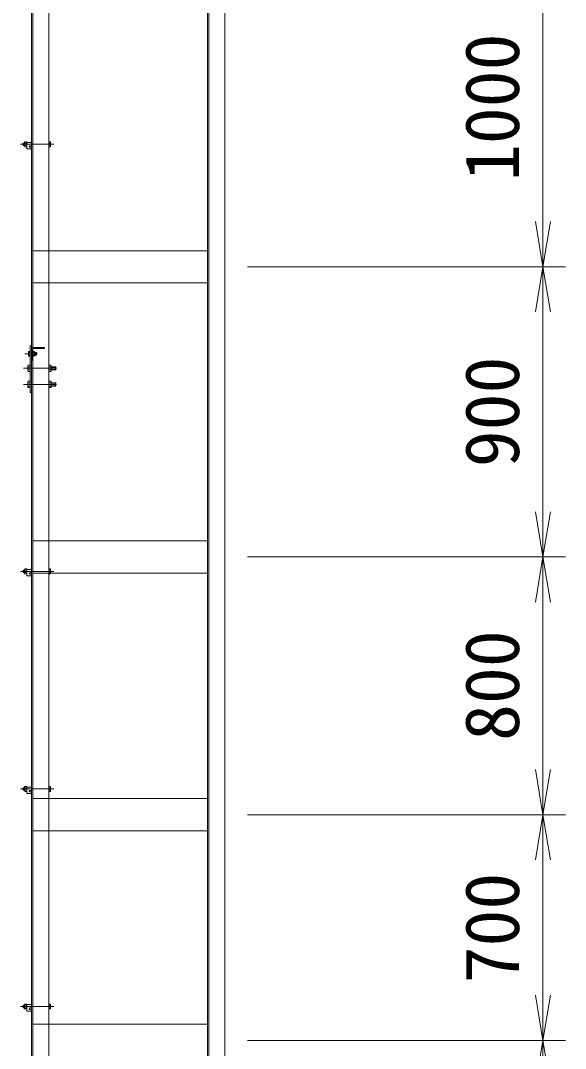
# Model space of a CAD drawing. Units: millimetres, scale not verified. Extents: x -14700 to 14700, y -10395 to 10395.
# Drawn here: x -2561 to -869, y -4036 to -847 of the extents above; entities that cross this region are included whole.
import ezdxf
from ezdxf.enums import TextEntityAlignment as Align

# ---------------------------------------------------------------- set-up
doc = ezdxf.new("R2010")
doc.units = ezdxf.units.MM
doc.header["$LTSCALE"] = 70
doc.linetypes.add('DASHED', pattern=[7.5, 6, -1.5])
doc.linetypes.add('USER1', pattern=[50.8, 31.75, -6.35, 6.35, -6.35])
for name, color, linetype, lineweight in [('0-1_D-STR1', 1, 'Continuous', 18), ('0-2_D-BMK', 2, 'USER1', 13), ('0-3_D-STR3', 3, 'Continuous', 13), ('0-8_D-STR-DIM', 7, 'Continuous', 9), ('0-9_0', 7, 'Continuous', 9)]:
    doc.layers.add(name, color=color, linetype=linetype, lineweight=lineweight)
doc.styles.add('ＭＳ ゴシック', font='')
doc.styles.get('ＭＳ ゴシック').set_extended_font_data('MS Gothic')

# ---------------------------------------------------------------- blocks, each defined once
blk = doc.blocks.new('_Open')
at = {"layer": '0-9_0'}
blk.add_line((-70, 11.67), (0, 0), dxfattribs=at)
blk.add_lwpolyline([(-70, -11.67), (0, 0), (-70, 0)], dxfattribs=at)

msp = doc.modelspace()

# ---------------------------------------------------------------- linework, layer by layer
at = {"layer": '0-1_D-STR1'}
for p, q in [((-2526.67, -6511.3), (-2526.67, 3438.7)), ((-2522.67, -6511.3), (-2522.67, 3438.7)), ((-1926.67, -6511.3), (-1926.67, 2942.07)), ((-1976.67, -6511.3), (-1976.67, 2921.36)), ((-2472.67, -1561.3), (-2472.67, -661.3)), ((-1980.67, -1561.3), (-2522.67, -1561.3)), ((-2522.67, -1661.3), (-1980.67, -1661.3)), ((-2472.67, -2461.3), (-2472.67, -1661.3)), ((-2526.67, -1901.3), (-2526.67, -1866.3)), ((-2523.67, -1899.3), (-2523.67, -1868.8)), ((-2521.67, -1861.3), (-2486.67, -1861.3)), ((-2519.17, -1864.3), (-2488.67, -1864.3)), ((-2486.67, -1862.3), (-2486.67, -1861.3)), ((-2525.67, -1901.3), (-2526.67, -1901.3)), ((-1980.67, -2461.3), (-2522.67, -2461.3)), ((-2522.67, -2561.3), (-1980.67, -2561.3)), ((-2472.67, -3261.3), (-2472.67, -2561.3)), ((-1980.67, -3261.3), (-2522.67, -3261.3)), ((-2522.67, -3361.3), (-1980.67, -3361.3)), ((-2472.67, -3961.3), (-2472.67, -3361.3)), ((-1980.67, -3961.3), (-2522.67, -3961.3))]:
    msp.add_line(p, q, dxfattribs=at)
at = {"layer": '0-1_D-STR1', "linetype": 'DASHED'}
for p, q in [((-2472.67, -1561.3), (-2472.67, -1661.3)), ((-2472.67, -2461.3), (-2472.67, -2561.3)), ((-2472.67, -3261.3), (-2472.67, -3361.3)), ((-2472.67, -3961.3), (-2472.67, -4061.3))]:
    msp.add_line(p, q, dxfattribs=at)
at = {"layer": '0-1_D-STR1'}
msp.add_lwpolyline([(-1926.67, -6511.3), (-1980.67, -6511.3), (-1980.67, 2919.7)], dxfattribs=at)
for centre, radius, start, end in [((-2521.67, -1866.3), 5, 90, 180), ((-2519.17, -1868.8), 4.5, 90, 180), ((-2488.67, -1862.3), 2, 270, 0), ((-2525.67, -1899.3), 2, 270, 0)]:
    msp.add_arc(centre, radius, start, end, dxfattribs=at)
at = {"layer": '0-2_D-BMK'}
for p, q in [((-2560.67, -1231.3), (-2457.67, -1231.3)), ((-2547.86, -1881.3), (-2508.48, -1881.3)), ((-2551.57, -1926.3), (-2448.58, -1926.3)), ((-2551.57, -1976.3), (-2448.58, -1976.3)), ((-2560.67, -2556.3), (-2457.67, -2556.3)), ((-2560.67, -3231.3), (-2457.67, -3231.3)), ((-2560.67, -3906.3), (-2457.67, -3906.3))]:
    msp.add_line(p, q, dxfattribs=at)
at = {"layer": '0-3_D-STR3'}
for p, q in [((-2551.47, -1227.3), (-2552.67, -1228.5)), ((-2552.67, -1228.5), (-2552.67, -1234.1)), ((-2551.47, -1235.3), (-2552.67, -1234.1)), ((-2551.47, -1227.3), (-2551.47, -1235.3)), ((-2548.17, -1227.3), (-2551.47, -1227.3)), ((-2548.17, -1235.3), (-2551.47, -1235.3)), ((-2547.45, -1223.79), (-2548.17, -1225.05)), ((-2548.17, -1237.55), (-2548.17, -1225.05)), ((-2547.45, -1238.8), (-2548.17, -1237.55)), ((-2541.67, -1223.79), (-2547.45, -1223.79)), ((-2541.67, -1227.55), (-2547.45, -1227.55)), ((-2541.67, -1235.05), (-2547.45, -1235.05)), ((-2541.67, -1238.8), (-2547.45, -1238.8)), ((-2541.67, -1238.8), (-2541.67, -1223.79)), ((-2541.67, -1225.3), (-2526.67, -1225.3)), ((-2541.67, -1225.3), (-2541.67, -1245.3)), ((-2531.42, -1235.8), (-2526.67, -1235.8)), ((-2531.42, -1240.3), (-2526.67, -1240.3)), ((-2526.67, -1240.3), (-2526.67, -1245.3)), ((-2472.67, -1223.79), (-2468.07, -1223.79)), ((-2472.67, -1223.79), (-2472.67, -1238.8)), ((-2472.67, -1227.55), (-2468.07, -1227.55)), ((-2472.67, -1235.05), (-2468.07, -1235.05)), ((-2472.67, -1238.8), (-2468.07, -1238.8)), ((-2467.37, -1225), (-2468.07, -1223.79)), ((-2467.37, -1237.6), (-2468.07, -1238.8)), ((-2467.37, -1225), (-2467.37, -1237.6)), ((-2541.67, -1245.3), (-2526.67, -1245.3)), ((-2536.47, -1875), (-2535.78, -1873.79)), ((-2536.47, -1875), (-2536.47, -1887.6)), ((-2531.17, -1873.79), (-2535.78, -1873.79)), ((-2531.17, -1877.55), (-2535.78, -1877.55)), ((-2531.17, -2001.3), (-2531.17, -1856.3)), ((-2531.17, -1856.3), (-2526.67, -1856.3)), ((-2531.17, -1873.79), (-2531.17, -1888.8)), ((-2523.67, -1873.79), (-2517.9, -1873.79)), ((-2523.67, -1888.8), (-2523.67, -1873.79)), ((-2523.67, -1877.55), (-2517.9, -1877.55)), ((-2517.9, -1873.79), (-2517.17, -1875.05)), ((-2517.17, -1887.55), (-2517.17, -1875.05)), ((-2517.17, -1877.3), (-2512.37, -1877.3)), ((-2517.17, -1878.05), (-2511.62, -1878.05)), ((-2512.37, -1877.3), (-2511.17, -1878.5)), ((-2512.37, -1877.3), (-2512.37, -1885.3)), ((-2511.17, -1878.5), (-2511.17, -1884.1)), ((-2536.47, -1887.6), (-2535.78, -1888.8)), ((-2531.17, -1885.05), (-2535.78, -1885.05)), ((-2531.17, -1888.8), (-2535.78, -1888.8)), ((-2523.67, -1885.05), (-2517.9, -1885.05)), ((-2523.67, -1888.8), (-2517.9, -1888.8)), ((-2517.9, -1888.8), (-2517.17, -1887.55)), ((-2517.17, -1884.55), (-2511.62, -1884.55)), ((-2517.17, -1885.3), (-2512.37, -1885.3)), ((-2512.37, -1885.3), (-2511.17, -1884.1)), ((-2538.17, -1918.05), (-2537.27, -1916.48)), ((-2538.17, -1918.05), (-2538.17, -1934.55)), ((-2538.17, -1934.55), (-2537.27, -1936.11)), ((-2537.27, -1916.48), (-2531.17, -1916.48)), ((-2537.27, -1921.39), (-2531.17, -1921.39)), ((-2537.27, -1931.21), (-2531.17, -1931.21)), ((-2537.27, -1936.11), (-2531.17, -1936.11)), ((-2531.17, -1916.48), (-2531.17, -1936.11)), ((-2538.17, -1968.05), (-2537.27, -1966.48)), ((-2538.17, -1968.05), (-2538.17, -1984.55)), ((-2537.27, -1966.48), (-2531.17, -1966.48)), ((-2537.27, -1971.39), (-2531.17, -1971.39)), ((-2531.17, -1966.48), (-2531.17, -1986.11)), ((-2538.17, -1984.55), (-2537.27, -1986.11)), ((-2537.27, -1981.21), (-2531.17, -1981.21)), ((-2537.27, -1986.11), (-2531.17, -1986.11)), ((-2531.17, -2001.3), (-2526.67, -2001.3)), ((-2547.45, -2548.79), (-2548.17, -2550.05)), ((-2548.17, -2562.55), (-2548.17, -2550.05)), ((-2541.67, -2548.79), (-2547.45, -2548.79)), ((-2541.67, -2563.8), (-2541.67, -2548.79)), ((-2541.67, -2550.3), (-2526.67, -2550.3)), ((-2541.67, -2550.3), (-2541.67, -2570.3)), ((-2472.67, -2548.79), (-2468.07, -2548.79)), ((-2472.67, -2548.79), (-2472.67, -2563.8)), ((-2467.37, -2550), (-2468.07, -2548.79)), ((-2467.37, -2550), (-2467.37, -2562.6)), ((-2551.47, -2552.3), (-2552.67, -2553.5)), ((-2552.67, -2553.5), (-2552.67, -2559.1)), ((-2551.47, -2560.3), (-2552.67, -2559.1)), ((-2551.47, -2552.3), (-2551.47, -2560.3)), ((-2548.17, -2552.3), (-2551.47, -2552.3)), ((-2548.17, -2560.3), (-2551.47, -2560.3)), ((-2547.45, -2563.8), (-2548.17, -2562.55)), ((-2541.67, -2552.55), (-2547.45, -2552.55)), ((-2541.67, -2560.05), (-2547.45, -2560.05)), ((-2541.67, -2563.8), (-2547.45, -2563.8)), ((-2541.67, -2570.3), (-2526.67, -2570.3)), ((-2531.42, -2560.8), (-2526.67, -2560.8)), ((-2531.42, -2565.3), (-2526.67, -2565.3)), ((-2526.67, -2565.3), (-2526.67, -2570.3)), ((-2472.67, -2552.55), (-2468.07, -2552.55)), ((-2472.67, -2560.05), (-2468.07, -2560.05)), ((-2472.67, -2563.8), (-2468.07, -2563.8)), ((-2467.37, -2562.6), (-2468.07, -2563.8)), ((-2551.47, -3227.3), (-2552.67, -3228.5)), ((-2552.67, -3228.5), (-2552.67, -3234.1)), ((-2551.47, -3235.3), (-2552.67, -3234.1)), ((-2551.47, -3227.3), (-2551.47, -3235.3)), ((-2548.17, -3227.3), (-2551.47, -3227.3)), ((-2548.17, -3235.3), (-2551.47, -3235.3)), ((-2547.45, -3223.79), (-2548.17, -3225.05)), ((-2548.17, -3237.55), (-2548.17, -3225.05)), ((-2547.45, -3238.8), (-2548.17, -3237.55)), ((-2541.67, -3223.79), (-2547.45, -3223.79)), ((-2541.67, -3227.55), (-2547.45, -3227.55)), ((-2541.67, -3235.05), (-2547.45, -3235.05)), ((-2541.67, -3238.8), (-2547.45, -3238.8)), ((-2541.67, -3238.8), (-2541.67, -3223.79)), ((-2541.67, -3225.3), (-2526.67, -3225.3)), ((-2541.67, -3225.3), (-2541.67, -3245.3)), ((-2541.67, -3245.3), (-2526.67, -3245.3)), ((-2531.42, -3235.8), (-2526.67, -3235.8)), ((-2531.42, -3240.3), (-2526.67, -3240.3)), ((-2526.67, -3240.3), (-2526.67, -3245.3)), ((-2472.67, -3223.79), (-2468.07, -3223.79)), ((-2472.67, -3223.79), (-2472.67, -3238.8)), ((-2472.67, -3227.55), (-2468.07, -3227.55)), ((-2472.67, -3235.05), (-2468.07, -3235.05)), ((-2472.67, -3238.8), (-2468.07, -3238.8)), ((-2467.37, -3225), (-2468.07, -3223.79)), ((-2467.37, -3237.6), (-2468.07, -3238.8)), ((-2467.37, -3225), (-2467.37, -3237.6)), ((-2551.47, -3902.3), (-2552.67, -3903.5)), ((-2552.67, -3903.5), (-2552.67, -3909.1)), ((-2551.47, -3910.3), (-2552.67, -3909.1)), ((-2551.47, -3902.3), (-2551.47, -3910.3)), ((-2548.17, -3902.3), (-2551.47, -3902.3)), ((-2548.17, -3910.3), (-2551.47, -3910.3)), ((-2547.45, -3898.79), (-2548.17, -3900.05)), ((-2548.17, -3912.55), (-2548.17, -3900.05)), ((-2547.45, -3913.8), (-2548.17, -3912.55)), ((-2541.67, -3898.79), (-2547.45, -3898.79)), ((-2541.67, -3902.55), (-2547.45, -3902.55)), ((-2541.67, -3910.05), (-2547.45, -3910.05)), ((-2541.67, -3913.8), (-2547.45, -3913.8)), ((-2541.67, -3913.8), (-2541.67, -3898.79)), ((-2541.67, -3900.3), (-2526.67, -3900.3)), ((-2541.67, -3900.3), (-2541.67, -3920.3)), ((-2541.67, -3920.3), (-2526.67, -3920.3)), ((-2531.42, -3910.8), (-2526.67, -3910.8)), ((-2531.42, -3915.3), (-2526.67, -3915.3)), ((-2526.67, -3915.3), (-2526.67, -3920.3)), ((-2472.67, -3898.79), (-2468.07, -3898.79)), ((-2472.67, -3898.79), (-2472.67, -3913.8)), ((-2472.67, -3902.55), (-2468.07, -3902.55)), ((-2472.67, -3910.05), (-2468.07, -3910.05)), ((-2472.67, -3913.8), (-2468.07, -3913.8)), ((-2467.37, -3900), (-2468.07, -3898.79)), ((-2467.37, -3912.6), (-2468.07, -3913.8)), ((-2467.37, -3900), (-2467.37, -3912.6))]:
    msp.add_line(p, q, dxfattribs=at)
at = {"layer": '0-3_D-STR3', "linetype": 'DASHED'}
for p, q in [((-2466.58, -1916.48), (-2472.67, -1916.48)), ((-2472.67, -1916.48), (-2472.67, -1936.11)), ((-2466.58, -1921.39), (-2472.67, -1921.39)), ((-2466.58, -1931.21), (-2472.67, -1931.21)), ((-2466.58, -1936.11), (-2472.67, -1936.11)), ((-2465.67, -1918.05), (-2466.58, -1916.48)), ((-2465.67, -1934.55), (-2466.58, -1936.11)), ((-2465.67, -1918.05), (-2465.67, -1934.55)), ((-2465.67, -1921.3), (-2452.67, -1921.3)), ((-2465.67, -1922.2), (-2451.77, -1922.2)), ((-2465.67, -1930.4), (-2451.77, -1930.4)), ((-2465.67, -1931.3), (-2452.67, -1931.3)), ((-2452.67, -1921.3), (-2451.17, -1922.8)), ((-2451.17, -1922.8), (-2451.17, -1929.8)), ((-2466.58, -1966.48), (-2472.67, -1966.48)), ((-2472.67, -1966.48), (-2472.67, -1986.11)), ((-2466.58, -1971.39), (-2472.67, -1971.39)), ((-2465.67, -1968.05), (-2466.58, -1966.48)), ((-2465.67, -1968.05), (-2465.67, -1984.55)), ((-2465.67, -1971.3), (-2452.67, -1971.3)), ((-2465.67, -1972.2), (-2451.77, -1972.2)), ((-2452.67, -1971.3), (-2451.17, -1972.8)), ((-2451.17, -1972.8), (-2451.17, -1979.8)), ((-2466.58, -1981.21), (-2472.67, -1981.21)), ((-2466.58, -1986.11), (-2472.67, -1986.11)), ((-2465.67, -1984.55), (-2466.58, -1986.11)), ((-2465.67, -1980.4), (-2451.77, -1980.4)), ((-2465.67, -1981.3), (-2452.67, -1981.3))]:
    msp.add_line(p, q, dxfattribs=at)
for points in [[(-2452.67, -1921.3), (-2452.67, -1931.3), (-2451.17, -1929.8)], [(-2452.67, -1971.3), (-2452.67, -1981.3), (-2451.17, -1979.8)]]:
    msp.add_lwpolyline(points, dxfattribs=at)
at = {"layer": '0-3_D-STR3'}
for centre, radius, start, end in [((-2544.71, -1225.67), 3.32, 145.61586, 214.38414), ((-2535.61, -1231.3), 12.42, 162.4121, 197.5879), ((-2544.71, -1236.93), 3.32, 145.61584, 214.38415), ((-2531.42, -1238.05), 2.25, 90, 270), ((-2470.81, -1225.67), 3.32, 325.61585, 34.38415), ((-2479.91, -1231.3), 12.42, 342.4121, 17.5879), ((-2470.81, -1236.93), 3.32, 325.61585, 34.38415), ((-2523.94, -1881.3), 12.42, 162.4121, 197.5879), ((-2533.03, -1875.67), 3.32, 145.61585, 214.38415), ((-2520.64, -1875.67), 3.32, 325.61586, 34.38414), ((-2529.74, -1881.3), 12.42, 342.4121, 17.5879), ((-2533.03, -1886.93), 3.32, 145.61585, 214.38415), ((-2520.64, -1886.93), 3.32, 325.61585, 34.38416), ((-2521.79, -1926.3), 16.24, 162.41205, 197.58795), ((-2533.68, -1918.94), 4.34, 145.61575, 214.38425), ((-2533.68, -1933.66), 4.34, 145.61575, 214.38425), ((-2521.79, -1976.3), 16.24, 162.41205, 197.58795), ((-2533.68, -1968.94), 4.34, 145.61575, 214.38425), ((-2533.68, -1983.66), 4.34, 145.61575, 214.38425), ((-2544.71, -2550.67), 3.32, 145.61586, 214.38414), ((-2470.81, -2550.67), 3.32, 325.61585, 34.38415), ((-2535.61, -2556.3), 12.42, 162.4121, 197.5879), ((-2544.71, -2561.93), 3.32, 145.61584, 214.38415), ((-2531.42, -2563.05), 2.25, 90, 270), ((-2479.91, -2556.3), 12.42, 342.4121, 17.5879), ((-2470.81, -2561.93), 3.32, 325.61585, 34.38415), ((-2544.71, -3225.67), 3.32, 145.61586, 214.38414), ((-2535.61, -3231.3), 12.42, 162.4121, 197.5879), ((-2544.71, -3236.93), 3.32, 145.61584, 214.38415), ((-2531.42, -3238.05), 2.25, 90, 270), ((-2470.81, -3225.67), 3.32, 325.61585, 34.38415), ((-2479.91, -3231.3), 12.42, 342.4121, 17.5879), ((-2470.81, -3236.93), 3.32, 325.61585, 34.38415), ((-2544.71, -3900.67), 3.32, 145.61586, 214.38414), ((-2535.61, -3906.3), 12.42, 162.4121, 197.5879), ((-2544.71, -3911.93), 3.32, 145.61584, 214.38415), ((-2531.42, -3913.05), 2.25, 90, 270), ((-2470.81, -3900.67), 3.32, 325.61585, 34.38415), ((-2479.91, -3906.3), 12.42, 342.4121, 17.5879), ((-2470.81, -3911.93), 3.32, 325.61585, 34.38415)]:
    msp.add_arc(centre, radius, start, end, dxfattribs=at)
at = {"layer": '0-3_D-STR3', "linetype": 'DASHED'}
for centre, radius, start, end in [((-2482.06, -1926.3), 16.24, 342.41205, 17.58795), ((-2470.16, -1918.94), 4.34, 325.61575, 34.38425), ((-2470.16, -1933.66), 4.34, 325.61575, 34.38425), ((-2482.06, -1976.3), 16.24, 342.41205, 17.58795), ((-2470.16, -1968.94), 4.34, 325.61575, 34.38425), ((-2470.16, -1983.66), 4.34, 325.61575, 34.38425)]:
    msp.add_arc(centre, radius, start, end, dxfattribs=at)
at = {"layer": '0-8_D-STR-DIM'}
for p, q in [((-939.47, -1471.3), (-939.47, -751.3)), ((-1856.67, -1611.3), (-869.47, -1611.3)), ((-1856.67, -1611.3), (-869.47, -1611.3)), ((-939.47, -2371.3), (-939.47, -1751.3)), ((-1856.67, -2511.3), (-869.47, -2511.3)), ((-1856.67, -2511.3), (-869.47, -2511.3)), ((-939.47, -3171.3), (-939.47, -2651.3)), ((-1856.67, -3311.3), (-869.47, -3311.3)), ((-1856.67, -3311.3), (-869.47, -3311.3)), ((-939.47, -3871.3), (-939.47, -3451.3)), ((-1856.67, -4011.3), (-869.47, -4011.3)), ((-1856.67, -4011.3), (-869.47, -4011.3))]:
    msp.add_line(p, q, dxfattribs=at)

# ---------------------------------------------------------------- block references
at = {"layer": '0-8_D-STR-DIM', "xscale": 2, "yscale": 2}
for p, rotation in [((-939.47, -1611.3), 270), ((-939.47, -1611.3), 90), ((-939.47, -2511.3), 270), ((-939.47, -2511.3), 90), ((-939.47, -3311.3), 270), ((-939.47, -3311.3), 90), ((-939.47, -4011.3), 270), ((-939.47, -4011.3), 90)]:
    msp.add_blockref('_Open', p, dxfattribs=dict(at, rotation=rotation))

# ---------------------------------------------------------------- texts
at = {"layer": '0-8_D-STR-DIM', "style": 'ＭＳ ゴシック'}
for s, p in [('1000', (-963.09, -1345.45)), ('900', (-963.09, -2233.24)), ('800', (-963.09, -3082.36)), ('700', (-963.09, -3834.55))]:
    msp.add_text(s, height=168.3, rotation=90, dxfattribs=at).set_placement(p, align=Align.BOTTOM_LEFT)

doc.saveas('drawing.dxf')
